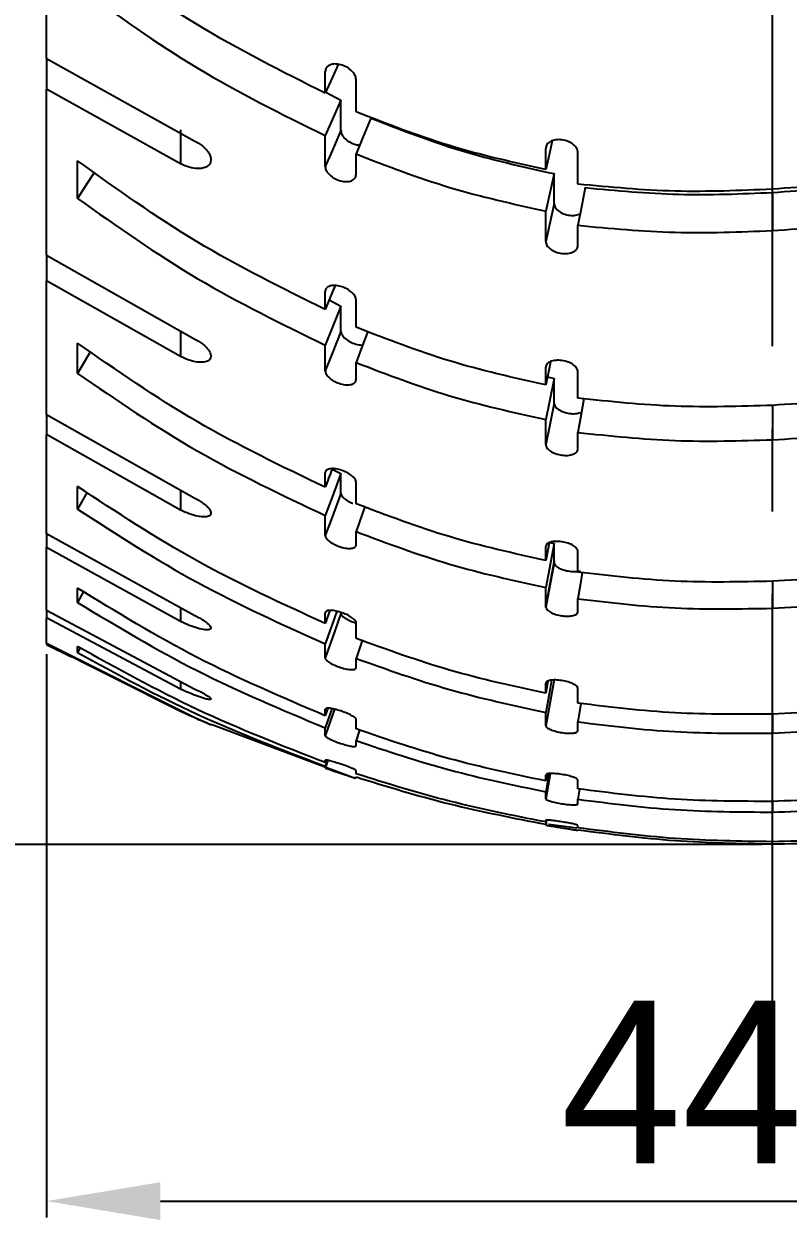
# Model space of a CAD drawing. Header units: millimetres. Extents: x 0 to 594, y 5 to 425.
# Drawn here: x 197.51 to 220.98, y 117.74 to 154.49 of the extents above; entities that cross this region are included whole.
import ezdxf

# ---------------------------------------------------------------- set-up
doc = ezdxf.new("R2010")
doc.units = ezdxf.units.MM
doc.header["$PDSIZE"] = -1
doc.linetypes.add('CENTERX2', pattern=[20.32, 12.7, -2.54, 2.54, -2.54])
doc.layers.add('중심선', color=1, linetype='CENTERX2')
doc.layers.add('치수', color=4, linetype='Continuous')
doc.styles.add('누리로봇 문자스타일_20230829', font='GOTHIC.TTF')
doc.dimstyles.new('A2기본 치수스타일', dxfattribs={"dimtxt": 4, "dimasz": 4, "dimexe": 0.5, "dimexo": 0.3, "dimgap": 1, "dimtad": 1, "dimtoh": 1, "dimdec": 1, "dimzin": 12, "dimdsep": 46, "dimtxsty": '누리로봇 문자스타일_20230829', "dimcen": 0.09, "dimclrd": 3, "dimclre": 3, "dimclrt": 3, "dimadec": 0, "dimazin": 3, "dimtm": 1e-09, "dimtfac": 1, "dimtdec": 1, "dimtofl": 0, "dimtmove": 0, "dimatfit": 3, "dimfxl": 1, "dimfrac": 2, "dimarcsym": 0})

# ---------------------------------------------------------------- blocks, each defined once
blk = doc.blocks.new('*D32')
at = {"layer": 'Defpoints', "color": 0}
for p in [(220.527, 300.572), (180.185, 129.273), (220.483, 129.273)]:
    blk.add_point(p, dxfattribs=at)
at = {"layer": '치수', "color": 3, "lineweight": -2}
for p, q in [((220.227, 300.572), (179.685, 300.572)), ((180.185, 297.072), (180.185, 132.773)), ((220.183, 129.273), (179.685, 129.273))]:
    blk.add_line(p, q, dxfattribs=at)
at = {"layer": '치수', "color": 3}
for points in [[(179.601, 297.072), (180.768, 297.072), (180.185, 300.572)], [(179.601, 132.773), (180.768, 132.773), (180.185, 129.273)]]:
    blk.add_solid(points, dxfattribs=at)
at = {"layer": '치수', "color": 3, "insert": (176.622, 214.922), "char_height": 5, "attachment_point": 5, "rotation": 90, "style": '누리로봇 문자스타일_20230829'}
blk.add_mtext('{\\fISOCPEUR|b0|i0|c0|p34;%%C}171', dxfattribs=at)
blk = doc.blocks.new('*D33')
at = {"layer": 'Defpoints', "color": 0}
for p in [(198.2, 135.422), (242.8, 135.422), (242.8, 118.319)]:
    blk.add_point(p, dxfattribs=at)
at = {"layer": '치수', "color": 3, "lineweight": -2}
for p, q in [((198.2, 135.122), (198.2, 117.819)), ((242.8, 135.122), (242.8, 117.819)), ((201.7, 118.319), (239.3, 118.319))]:
    blk.add_line(p, q, dxfattribs=at)
at = {"layer": '치수', "color": 3}
for points in [[(201.7, 118.902), (201.7, 117.736), (198.2, 118.319)], [(239.3, 118.902), (239.3, 117.736), (242.8, 118.319)]]:
    blk.add_solid(points, dxfattribs=at)
at = {"layer": '치수', "color": 3, "insert": (220.5, 121.945), "char_height": 5, "attachment_point": 5, "style": '누리로봇 문자스타일_20230829'}
blk.add_mtext('44.6', dxfattribs=at)

msp = doc.modelspace()

# ---------------------------------------------------------------- linework, layer by layer
at = {"color": 7, "linetype": 'Continuous', "lineweight": 25}
for p, q in [((198.2, 153.432), (198.2, 159.444)), ((198.2, 153.432), (202.76, 150.891)), ((198.2, 153.432), (198.2, 152.486)), ((206.76, 152.363), (206.76, 153.028)), ((207.71, 151.788), (207.71, 152.782)), ((198.2, 147.381), (198.2, 152.486)), ((202.315, 150.191), (198.2, 152.486)), ((206.776, 152.398), (207.243, 152.149)), ((207.243, 151.213), (207.243, 152.149)), ((202.315, 151.242), (202.315, 150.191)), ((206.76, 150.108), (206.76, 151.061)), ((207.71, 149.862), (207.71, 150.495)), ((213.535, 150.015), (213.535, 150.666)), ((214.523, 149.568), (214.523, 150.541)), ((199.154, 149.129), (199.154, 150.288)), ((213.79, 148.975), (213.79, 149.891)), ((220.5, 149.312), (220.5, 148.142)), ((213.535, 147.809), (213.535, 148.741)), ((214.523, 147.684), (214.523, 148.303)), ((198.2, 147.381), (202.76, 144.803)), ((198.2, 147.381), (198.2, 146.597)), ((198.2, 142.485), (198.2, 146.597)), ((202.315, 144.268), (198.2, 146.597)), ((206.76, 145.716), (206.76, 146.278)), ((206.881, 146.011), (207.243, 145.821)), ((207.71, 145.17), (207.71, 146.009)), ((207.243, 145.041), (207.243, 145.821)), ((199.154, 143.748), (199.154, 144.684)), ((206.76, 143.829), (206.76, 144.623)), ((207.71, 143.561), (207.71, 144.087)), ((213.535, 143.397), (213.535, 143.943)), ((214.523, 142.991), (214.523, 143.806)), ((213.587, 143.647), (213.79, 143.596)), ((213.79, 142.839), (213.79, 143.596)), ((198.2, 142.485), (202.76, 139.915)), ((198.2, 142.485), (198.2, 141.876)), ((213.535, 141.564), (213.535, 142.334)), ((214.523, 141.428), (214.523, 141.939)), ((198.2, 138.829), (198.2, 141.876)), ((202.315, 139.555), (198.2, 141.876)), ((206.973, 140.813), (207.243, 140.675)), ((206.76, 140.253), (206.76, 140.702)), ((207.243, 140.065), (207.243, 140.675)), ((207.71, 139.746), (207.71, 140.415)), ((199.154, 139.585), (199.154, 140.282)), ((199.443, 140.102), (199.154, 139.585)), ((206.76, 138.767), (206.76, 139.388)), ((198.2, 138.829), (202.76, 136.311)), ((198.2, 138.829), (198.2, 138.406)), ((207.71, 138.48), (207.71, 138.891)), ((198.2, 136.475), (198.2, 138.406)), ((202.315, 136.13), (198.2, 138.406)), ((213.639, 138.545), (213.535, 138.002)), ((213.535, 138.002), (213.535, 138.434)), ((213.641, 138.558), (213.79, 138.521)), ((213.79, 137.994), (213.79, 138.521)), ((214.523, 137.644), (214.523, 138.288)), ((213.79, 137.994), (213.535, 136.633)), ((213.79, 137.936), (213.79, 137.994)), ((199.154, 136.711), (199.154, 137.158)), ((213.535, 136.633), (213.535, 137.17)), ((199.337, 137.051), (199.154, 136.711)), ((214.523, 136.488), (214.523, 136.823)), ((198.2, 136.475), (202.76, 134.051)), ((198.2, 136.475), (198.2, 136.244)), ((206.905, 136.47), (206.76, 136.068)), ((206.76, 136.068), (206.76, 136.396)), ((213.535, 136.574), (213.535, 136.633)), ((214.523, 136.429), (214.523, 136.488)), ((198.2, 135.463), (198.2, 136.244)), ((202.315, 134.054), (198.2, 136.244)), ((207.71, 135.607), (207.71, 136.095)), ((198.2, 135.463), (202.76, 133.175)), ((198.2, 135.463), (198.2, 135.429)), ((202.315, 133.362), (198.2, 135.429)), ((198.2, 135.422), (198.966, 135.044)), ((199.154, 135.175), (199.154, 135.364)), ((199.232, 135.322), (199.154, 135.175)), ((206.76, 135.008), (206.76, 135.445)), ((207.892, 135.546), (207.71, 134.996)), ((207.71, 134.708), (207.71, 134.996)), ((213.603, 134.298), (213.535, 133.924)), ((213.535, 133.924), (213.535, 134.234)), ((214.523, 133.62), (214.523, 134.082)), ((206.84, 133.462), (206.76, 133.232)), ((206.963, 133.45), (206.76, 132.862)), ((206.76, 133.232), (206.76, 133.434)), ((214.61, 133.611), (214.523, 133.044)), ((207.71, 132.826), (207.71, 133.125)), ((213.535, 132.925), (213.535, 133.336)), ((203.253, 132.971), (207.68, 131.312)), ((206.76, 132.616), (206.76, 132.862)), ((207.814, 132.793), (207.71, 132.468)), ((214.523, 132.773), (214.523, 133.044)), ((207.71, 132.307), (207.71, 132.468)), ((206.786, 131.868), (206.76, 131.793)), ((206.76, 131.793), (206.76, 131.866)), ((206.822, 131.864), (206.76, 131.684)), ((206.76, 131.633), (206.76, 131.684)), ((207.71, 131.449), (207.71, 131.554)), ((207.71, 131.321), (207.71, 131.352)), ((213.632, 131.452), (213.535, 130.898)), ((213.573, 131.445), (213.535, 131.231)), ((213.535, 131.231), (213.535, 131.415)), ((214.523, 130.987), (214.523, 131.258)), ((213.535, 130.679), (213.535, 130.898)), ((214.57, 130.982), (214.523, 130.666)), ((214.523, 130.522), (214.523, 130.666)), ((213.56, 130.039), (213.535, 129.898)), ((213.545, 130.026), (213.535, 129.97)), ((213.535, 129.97), (213.535, 130.024)), ((213.535, 129.874), (213.535, 129.898)), ((213.616, 129.899), (214.015, 129.85)), ((214.015, 129.85), (214.495, 129.79)), ((214.523, 129.79), (214.523, 129.866)), ((214.523, 129.716), (214.523, 129.729))]:
    msp.add_line(p, q, dxfattribs=at)
at = {"color": 8, "linetype": 'Continuous', "lineweight": 25}
for p, q in [((202.315, 145.055), (202.315, 144.268)), ((220.5, 142.771), (220.5, 141.713)), ((202.315, 140.166), (202.315, 139.555)), ((220.5, 137.364), (220.5, 136.537)), ((202.315, 136.556), (202.315, 136.13)), ((202.315, 134.288), (202.315, 134.054)), ((220.5, 133.284), (220.5, 132.702)), ((206.838, 131.861), (206.76, 131.633)), ((220.5, 130.601), (220.5, 130.273)), ((213.563, 130.036), (213.535, 129.874))]:
    msp.add_line(p, q, dxfattribs=at)
at = {"color": 7, "linetype": 'Continuous', "lineweight": 25, "flags": 128}
for points in [[(207.161, 153.248), (206.973, 152.833), (206.76, 152.363)], [(207.243, 152.149), (206.973, 151.54), (206.76, 151.061)], [(208.163, 151.597), (207.909, 150.98), (207.71, 150.495)], [(207.243, 151.213), (206.973, 150.594), (206.76, 150.108)], [(213.734, 150.895), (213.647, 150.511), (213.535, 150.015)], [(199.672, 149.936), (199.462, 149.609), (199.154, 149.129)], [(213.79, 149.891), (213.647, 149.247), (213.535, 148.741)], [(214.742, 149.463), (214.619, 148.814), (214.523, 148.303)], [(213.79, 148.975), (213.647, 148.322), (213.535, 147.809)], [(207.063, 146.455), (206.973, 146.235), (206.76, 145.716)], [(207.243, 145.821), (206.973, 145.15), (206.76, 144.623)], [(207.243, 145.041), (206.973, 144.362), (206.76, 143.829)], [(208.067, 145.042), (207.909, 144.62), (207.71, 144.087)], [(199.553, 144.422), (199.462, 144.267), (199.154, 143.748)], [(213.683, 144.118), (213.647, 143.943), (213.535, 143.397)], [(213.79, 143.596), (213.647, 142.889), (213.535, 142.334)], [(213.79, 142.839), (213.647, 142.125), (213.535, 141.564)], [(214.702, 142.976), (214.619, 142.498), (214.523, 141.939)], [(207.243, 140.675), (206.973, 139.954), (206.76, 139.388)], [(207.243, 140.065), (206.973, 139.338), (206.76, 138.767)], [(207.975, 139.652), (207.909, 139.463), (207.71, 138.891)], [(213.79, 138.521), (213.647, 137.765), (213.535, 137.17)], [(213.79, 137.936), (213.647, 137.173), (213.535, 136.574)], [(214.653, 137.632), (214.619, 137.422), (214.523, 136.823)], [(207.115, 136.442), (206.973, 136.041), (206.76, 135.445)], [(207.243, 136.37), (206.973, 135.607), (206.76, 135.008)], [(213.79, 134.35), (213.647, 133.552), (213.535, 132.925)], [(213.713, 134.325), (213.647, 133.96), (213.535, 133.336)]]:
    msp.add_lwpolyline(points, dxfattribs=at)
at = {"color": 8, "linetype": 'Continuous', "lineweight": 25, "flags": 128}
for points in [[(207.042, 133.436), (206.973, 133.233), (206.76, 132.616)], [(213.671, 131.457), (213.647, 131.323), (213.535, 130.679)]]:
    msp.add_lwpolyline(points, dxfattribs=at)
at = {"color": 7, "linetype": 'Continuous', "lineweight": 25}
for points, knots in [([(206.76, 152.363), (205.428, 153.031), (202.764, 154.365), (200.357, 156.12), (199.154, 156.997)], [0, 0, 0, 0, 0.49998, 1, 1, 1, 1]), ([(199.154, 155.636), (200.358, 154.769), (202.768, 153.035), (205.43, 151.719), (206.76, 151.061)], [0, 0, 0, 0, 0.50002, 1, 1, 1, 1]), ([(207.71, 152.782), (207.703, 152.828), (207.689, 152.919), (207.58, 153.057), (207.426, 153.171), (207.24, 153.246), (207.053, 153.27), (206.893, 153.238), (206.782, 153.154), (206.768, 153.07), (206.76, 153.028)], [0, 0, 0, 0, 0.125115, 0.250044, 0.375104, 0.500139, 0.625343, 0.750083, 0.874952, 1, 1, 1, 1]), ([(213.535, 150.015), (212.542, 150.236), (210.555, 150.677), (208.659, 151.418), (207.71, 151.788)], [0, 0, 0, 0, 0.4999921, 1, 1, 1, 1]), ([(208.163, 151.597), (209.08, 151.24), (210.913, 150.528), (212.832, 150.103), (213.79, 149.891)], [0, 0, 0, 0, 0.500546, 1, 1, 1, 1]), ([(207.243, 151.213), (207.25, 151.17), (207.264, 151.086), (207.369, 150.956), (207.52, 150.849), (207.684, 150.78), (207.783, 150.772), (207.823, 150.769)], [0, 0, 0, 0, 0.215241, 0.428995, 0.641883, 0.85386, 1, 1, 1, 1]), ([(202.76, 150.891), (202.807, 150.865), (202.898, 150.815), (203.016, 150.724), (203.111, 150.63), (203.183, 150.533), (203.232, 150.436), (203.254, 150.34), (203.246, 150.251), (203.198, 150.154), (203.074, 150.065), (202.854, 150.034), (202.583, 150.072), (202.404, 150.151), (202.315, 150.191)], [0, 0, 0, 0, 0.068045, 0.132227, 0.192847, 0.250258, 0.310637, 0.372184, 0.435396, 0.500729, 0.614911, 0.750338, 0.874899, 1, 1, 1, 1]), ([(214.523, 150.541), (214.515, 150.585), (214.5, 150.672), (214.387, 150.795), (214.225, 150.887), (214.031, 150.938), (213.836, 150.937), (213.672, 150.886), (213.558, 150.791), (213.543, 150.708), (213.535, 150.666)], [0, 0, 0, 0, 0.125161, 0.249992, 0.374986, 0.500048, 0.625127, 0.750034, 0.875009, 1, 1, 1, 1]), ([(207.71, 150.495), (208.659, 150.129), (210.557, 149.396), (212.543, 148.959), (213.535, 148.741)], [0, 0, 0, 0, 0.500008, 1, 1, 1, 1]), ([(206.76, 145.716), (205.428, 146.375), (202.764, 147.694), (200.357, 149.423), (199.154, 150.288)], [0, 0, 0, 0, 0.49998, 1, 1, 1, 1]), ([(206.76, 150.108), (206.768, 150.065), (206.782, 149.979), (206.891, 149.846), (207.047, 149.735), (207.234, 149.662), (207.421, 149.638), (207.578, 149.667), (207.689, 149.744), (207.703, 149.823), (207.71, 149.862)], [0, 0, 0, 0, 0.125182, 0.249992, 0.37501, 0.500018, 0.625033, 0.750019, 0.875033, 1, 1, 1, 1]), ([(226.477, 149.955), (225.483, 149.846), (223.495, 149.629), (221.498, 149.485), (220.5, 149.413)], [0, 0, 0, 0, 0.500001, 1, 1, 1, 1]), ([(220.5, 149.312), (221.461, 149.381), (223.385, 149.518), (225.3, 149.728), (226.258, 149.832)], [0, 0, 0, 0, 0.4998731, 1, 1, 1, 1]), ([(220.5, 149.413), (219.502, 149.37), (217.505, 149.286), (215.517, 149.474), (214.523, 149.568)], [0, 0, 0, 0, 0.499999, 1, 1, 1, 1]), ([(214.742, 149.463), (215.7, 149.372), (217.615, 149.191), (219.539, 149.272), (220.5, 149.312)], [0, 0, 0, 0, 0.500127, 1, 1, 1, 1]), ([(199.154, 149.129), (200.358, 148.276), (202.768, 146.571), (205.43, 145.272), (206.76, 144.623)], [0, 0, 0, 0, 0.50002, 1, 1, 1, 1]), ([(213.79, 148.975), (213.797, 148.935), (213.812, 148.854), (213.921, 148.739), (214.079, 148.652), (214.265, 148.605), (214.456, 148.603), (214.554, 148.64), (214.603, 148.659)], [0, 0, 0, 0, 0.168726, 0.336048, 0.502478, 0.668036, 0.83357, 1, 1, 1, 1]), ([(220.5, 148.142), (221.498, 148.213), (223.495, 148.353), (225.483, 148.57), (226.477, 148.679)], [0, 0, 0, 0, 0.499999, 1, 1, 1, 1]), ([(214.523, 148.303), (215.517, 148.209), (217.505, 148.02), (219.502, 148.102), (220.5, 148.142)], [0, 0, 0, 0, 0.5000011, 1, 1, 1, 1]), ([(213.535, 147.809), (213.543, 147.767), (213.558, 147.685), (213.672, 147.568), (213.835, 147.479), (214.029, 147.43), (214.223, 147.43), (214.386, 147.478), (214.5, 147.566), (214.515, 147.645), (214.523, 147.684)], [0, 0, 0, 0, 0.125197, 0.24997, 0.374978, 0.49998, 0.62497, 0.749998, 0.875046, 1, 1, 1, 1]), ([(207.71, 146.009), (207.703, 146.048), (207.689, 146.126), (207.58, 146.249), (207.426, 146.356), (207.24, 146.431), (207.053, 146.464), (206.893, 146.447), (206.782, 146.383), (206.768, 146.313), (206.76, 146.278)], [0, 0, 0, 0, 0.125115, 0.250044, 0.375103, 0.500138, 0.625343, 0.750082, 0.874951, 1, 1, 1, 1]), ([(207.243, 145.041), (207.25, 145.005), (207.264, 144.935), (207.369, 144.819), (207.521, 144.718), (207.699, 144.65), (207.841, 144.619), (207.901, 144.626), (207.912, 144.627)], [0, 0, 0, 0, 0.193105, 0.384875, 0.575869, 0.766045, 0.956196, 1, 1, 1, 1]), ([(213.535, 143.397), (212.542, 143.62), (210.555, 144.066), (208.659, 144.802), (207.71, 145.17)], [0, 0, 0, 0, 0.499992, 1, 1, 1, 1]), ([(206.76, 140.253), (205.428, 140.893), (202.764, 142.173), (200.357, 143.847), (199.154, 144.684)], [0, 0, 0, 0, 0.49998, 1, 1, 1, 1]), ([(202.76, 144.803), (202.807, 144.777), (202.898, 144.727), (203.016, 144.642), (203.111, 144.555), (203.183, 144.469), (203.232, 144.385), (203.254, 144.303), (203.246, 144.23), (203.198, 144.155), (203.074, 144.093), (202.854, 144.088), (202.583, 144.145), (202.404, 144.227), (202.315, 144.268)], [0, 0, 0, 0, 0.0680447, 0.1322262, 0.1928467, 0.2502585, 0.3106366, 0.3721845, 0.4353964, 0.5007286, 0.6149109, 0.750339, 0.8748984, 1, 1, 1, 1]), ([(207.71, 144.087), (208.659, 143.724), (210.557, 142.997), (212.543, 142.555), (213.535, 142.334)], [0, 0, 0, 0, 0.500008, 1, 1, 1, 1]), ([(214.523, 143.806), (214.515, 143.843), (214.5, 143.917), (214.387, 144.024), (214.225, 144.107), (214.031, 144.155), (213.836, 144.161), (213.672, 144.123), (213.558, 144.048), (213.543, 143.978), (213.535, 143.943)], [0, 0, 0, 0, 0.1251605, 0.2499919, 0.3749861, 0.5000483, 0.6251279, 0.7500339, 0.875009, 1, 1, 1, 1]), ([(199.154, 143.748), (200.358, 142.924), (202.768, 141.276), (205.43, 140.017), (206.76, 139.388)], [0, 0, 0, 0, 0.50002, 1, 1, 1, 1]), ([(206.76, 143.829), (206.768, 143.793), (206.782, 143.721), (206.891, 143.603), (207.047, 143.5), (207.234, 143.427), (207.421, 143.394), (207.578, 143.408), (207.689, 143.464), (207.703, 143.528), (207.71, 143.561)], [0, 0, 0, 0, 0.125182, 0.249991, 0.37501, 0.500018, 0.625034, 0.75002, 0.875033, 1, 1, 1, 1]), ([(220.5, 142.771), (219.502, 142.74), (217.505, 142.676), (215.517, 142.886), (214.523, 142.991)], [0, 0, 0, 0, 0.499999, 1, 1, 1, 1]), ([(226.477, 143.314), (225.483, 143.197), (223.495, 142.963), (221.498, 142.835), (220.5, 142.771)], [0, 0, 0, 0, 0.5000011, 1, 1, 1, 1]), ([(213.79, 142.839), (213.797, 142.805), (213.812, 142.738), (213.921, 142.64), (214.079, 142.562), (214.265, 142.517), (214.456, 142.509), (214.554, 142.537), (214.603, 142.55)], [0, 0, 0, 0, 0.168726, 0.336047, 0.502478, 0.668036, 0.833571, 1, 1, 1, 1]), ([(220.5, 141.713), (221.498, 141.776), (223.495, 141.9), (225.483, 142.133), (226.477, 142.25)], [0, 0, 0, 0, 0.499999, 1, 1, 1, 1]), ([(214.523, 141.939), (215.517, 141.834), (217.505, 141.624), (219.502, 141.683), (220.5, 141.713)], [0, 0, 0, 0, 0.5000011, 1, 1, 1, 1]), ([(213.535, 141.564), (213.543, 141.53), (213.558, 141.461), (213.672, 141.361), (213.835, 141.282), (214.029, 141.235), (214.223, 141.228), (214.386, 141.262), (214.5, 141.331), (214.515, 141.396), (214.523, 141.428)], [0, 0, 0, 0, 0.125196, 0.24997, 0.374978, 0.499979, 0.62497, 0.749997, 0.875046, 1, 1, 1, 1]), ([(207.71, 140.415), (207.703, 140.446), (207.689, 140.51), (207.58, 140.617), (207.426, 140.714), (207.24, 140.789), (207.053, 140.829), (206.893, 140.827), (206.782, 140.785), (206.768, 140.73), (206.76, 140.702)], [0, 0, 0, 0, 0.1251148, 0.2500445, 0.3751035, 0.5001375, 0.6253428, 0.7500818, 0.874951, 1, 1, 1, 1]), ([(206.976, 140.821), (206.975, 140.819), (206.903, 140.629), (206.831, 140.44), (206.76, 140.253)], [0, 0, 0, 0, 0.014021, 1, 1, 1, 1]), ([(206.76, 136.068), (205.428, 136.678), (202.764, 137.897), (200.357, 139.487), (199.154, 140.282)], [0, 0, 0, 0, 0.49998, 1, 1, 1, 1]), ([(207.243, 140.065), (207.25, 140.037), (207.264, 139.98), (207.37, 139.883), (207.494, 139.804), (207.584, 139.771), (207.613, 139.761)], [0, 0, 0, 0, 0.287804, 0.573621, 0.858282, 1, 1, 1, 1]), ([(202.76, 139.915), (202.807, 139.89), (202.898, 139.841), (203.016, 139.762), (203.111, 139.685), (203.183, 139.61), (203.232, 139.54), (203.254, 139.475), (203.246, 139.419), (203.198, 139.367), (203.074, 139.333), (202.854, 139.354), (202.583, 139.429), (202.404, 139.513), (202.315, 139.555)], [0, 0, 0, 0, 0.0680448, 0.1322266, 0.1928466, 0.2502589, 0.3106366, 0.3721849, 0.4353969, 0.500729, 0.614911, 0.7503391, 0.8748997, 1, 1, 1, 1]), ([(213.535, 138.002), (212.542, 138.224), (210.555, 138.668), (208.659, 139.386), (207.71, 139.746)], [0, 0, 0, 0, 0.499992, 1, 1, 1, 1]), ([(199.154, 139.585), (200.358, 138.804), (202.768, 137.242), (205.43, 136.044), (206.76, 135.445)], [0, 0, 0, 0, 0.50002, 1, 1, 1, 1]), ([(206.76, 138.767), (206.768, 138.738), (206.782, 138.681), (206.891, 138.58), (207.047, 138.487), (207.234, 138.415), (207.421, 138.374), (207.578, 138.372), (207.689, 138.407), (207.703, 138.456), (207.71, 138.48)], [0, 0, 0, 0, 0.125182, 0.249992, 0.375011, 0.500019, 0.625033, 0.75002, 0.875033, 1, 1, 1, 1]), ([(207.71, 138.891), (208.659, 138.537), (210.557, 137.828), (212.543, 137.389), (213.535, 137.17)], [0, 0, 0, 0, 0.500008, 1, 1, 1, 1]), ([(214.523, 138.288), (214.515, 138.318), (214.5, 138.377), (214.387, 138.466), (214.225, 138.538), (214.031, 138.584), (213.836, 138.596), (213.672, 138.572), (213.558, 138.516), (213.543, 138.461), (213.535, 138.434)], [0, 0, 0, 0, 0.12516, 0.249992, 0.374986, 0.500048, 0.625128, 0.750034, 0.875009, 1, 1, 1, 1]), ([(213.79, 137.936), (213.797, 137.91), (213.812, 137.858), (213.921, 137.777), (214.079, 137.711), (214.265, 137.668), (214.456, 137.655), (214.554, 137.672), (214.603, 137.68)], [0, 0, 0, 0, 0.168726, 0.336048, 0.502478, 0.668036, 0.833569, 1, 1, 1, 1]), ([(226.477, 137.899), (225.483, 137.776), (223.495, 137.529), (221.498, 137.419), (220.5, 137.364)], [0, 0, 0, 0, 0.500001, 1, 1, 1, 1]), ([(220.5, 137.364), (219.502, 137.344), (217.505, 137.303), (215.517, 137.531), (214.523, 137.644)], [0, 0, 0, 0, 0.499999, 1, 1, 1, 1]), ([(206.76, 133.232), (205.428, 133.801), (202.764, 134.94), (200.357, 136.418), (199.154, 137.158)], [0, 0, 0, 0, 0.49998, 1, 1, 1, 1]), ([(214.523, 136.823), (215.517, 136.709), (217.505, 136.481), (219.502, 136.518), (220.5, 136.537)], [0, 0, 0, 0, 0.500001, 1, 1, 1, 1]), ([(220.5, 136.537), (221.498, 136.59), (223.495, 136.696), (225.483, 136.942), (226.477, 137.065)], [0, 0, 0, 0, 0.4999992, 1, 1, 1, 1]), ([(199.154, 136.711), (200.358, 135.986), (202.768, 134.536), (205.43, 133.42), (206.76, 132.862)], [0, 0, 0, 0, 0.50002, 1, 1, 1, 1]), ([(207.71, 136.095), (207.703, 136.119), (207.689, 136.167), (207.58, 136.256), (207.426, 136.342), (207.24, 136.414), (207.053, 136.462), (206.893, 136.476), (206.782, 136.455), (206.768, 136.416), (206.76, 136.396)], [0, 0, 0, 0, 0.125115, 0.250045, 0.375104, 0.500139, 0.625343, 0.750082, 0.87495, 1, 1, 1, 1]), ([(207.243, 136.37), (207.25, 136.35), (207.264, 136.309), (207.369, 136.229), (207.52, 136.152), (207.646, 136.099), (207.707, 136.084), (207.71, 136.083)], [0, 0, 0, 0, 0.248913, 0.496108, 0.742304, 0.987445, 1, 1, 1, 1]), ([(213.535, 136.574), (213.543, 136.547), (213.558, 136.494), (213.672, 136.412), (213.835, 136.344), (214.029, 136.3), (214.223, 136.287), (214.386, 136.307), (214.5, 136.355), (214.515, 136.404), (214.523, 136.429)], [0, 0, 0, 0, 0.125196, 0.24997, 0.374977, 0.499979, 0.62497, 0.749998, 0.875046, 1, 1, 1, 1]), ([(202.76, 136.311), (202.807, 136.287), (202.898, 136.24), (203.016, 136.169), (203.111, 136.102), (203.183, 136.04), (203.232, 135.985), (203.254, 135.937), (203.246, 135.9), (203.198, 135.871), (203.074, 135.867), (202.854, 135.913), (202.583, 136.004), (202.404, 136.088), (202.315, 136.13)], [0, 0, 0, 0, 0.068045, 0.132227, 0.192847, 0.250259, 0.310637, 0.372185, 0.435397, 0.500729, 0.61491, 0.750338, 0.874899, 1, 1, 1, 1]), ([(206.76, 131.793), (205.428, 132.312), (202.764, 133.35), (200.357, 134.692), (199.154, 135.364)], [0, 0, 0, 0, 0.49998, 1, 1, 1, 1]), ([(213.535, 133.924), (212.542, 134.14), (210.555, 134.574), (208.659, 135.263), (207.71, 135.607)], [0, 0, 0, 0, 0.499992, 1, 1, 1, 1]), ([(199.154, 135.175), (200.358, 134.519), (202.768, 133.206), (205.43, 132.191), (206.76, 131.684)], [0, 0, 0, 0, 0.50002, 1, 1, 1, 1]), ([(206.76, 135.008), (206.768, 134.987), (206.782, 134.945), (206.891, 134.863), (207.047, 134.782), (207.234, 134.712), (207.421, 134.664), (207.578, 134.646), (207.689, 134.659), (207.703, 134.691), (207.71, 134.708)], [0, 0, 0, 0, 0.125181, 0.24999, 0.375009, 0.500017, 0.625033, 0.750018, 0.875032, 1, 1, 1, 1]), ([(207.71, 134.996), (208.659, 134.657), (210.557, 133.978), (212.543, 133.55), (213.535, 133.336)], [0, 0, 0, 0, 0.500008, 1, 1, 1, 1]), ([(214.523, 134.082), (214.515, 134.103), (214.5, 134.147), (214.387, 134.216), (214.225, 134.276), (214.031, 134.318), (213.836, 134.336), (213.672, 134.327), (213.558, 134.293), (213.543, 134.254), (213.535, 134.234)], [0, 0, 0, 0, 0.12516, 0.249992, 0.374986, 0.500048, 0.625128, 0.750034, 0.87501, 1, 1, 1, 1]), ([(202.76, 134.051), (202.807, 134.029), (202.898, 133.985), (203.016, 133.923), (203.111, 133.867), (203.183, 133.82), (203.232, 133.781), (203.254, 133.751), (203.246, 133.734), (203.198, 133.729), (203.074, 133.752), (202.854, 133.824), (202.583, 133.93), (202.404, 134.013), (202.315, 134.054)], [0, 0, 0, 0, 0.068045, 0.132227, 0.192847, 0.250258, 0.310637, 0.372185, 0.435397, 0.50073, 0.614911, 0.750339, 0.874899, 1, 1, 1, 1]), ([(226.477, 133.802), (225.483, 133.674), (223.495, 133.419), (221.498, 133.329), (220.5, 133.284)], [0, 0, 0, 0, 0.500001, 1, 1, 1, 1]), ([(207.71, 133.125), (207.703, 133.141), (207.689, 133.172), (207.58, 133.241), (207.426, 133.314), (207.24, 133.383), (207.053, 133.437), (206.893, 133.466), (206.782, 133.468), (206.768, 133.445), (206.76, 133.434)], [0, 0, 0, 0, 0.125115, 0.250044, 0.375104, 0.500138, 0.625343, 0.750081, 0.87495, 1, 1, 1, 1]), ([(220.5, 133.284), (219.502, 133.276), (217.505, 133.258), (215.517, 133.499), (214.523, 133.62)], [0, 0, 0, 0, 0.499999, 1, 1, 1, 1]), ([(202.76, 133.175), (202.807, 133.155), (202.898, 133.115), (203.016, 133.063), (203.111, 133.02), (203.183, 132.987), (203.232, 132.965), (203.254, 132.954), (203.246, 132.956), (203.198, 132.975), (203.074, 133.027), (202.854, 133.123), (202.583, 133.242), (202.404, 133.322), (202.315, 133.362)], [0, 0, 0, 0, 0.068045, 0.132227, 0.192847, 0.250258, 0.310637, 0.372184, 0.435397, 0.500729, 0.614911, 0.750339, 0.874899, 1, 1, 1, 1]), ([(202.773, 133.165), (202.813, 133.143), (202.853, 133.121), (202.896, 133.105), (202.897, 133.105)], [0, 0, 0, 0, 0.981454, 1, 1, 1, 1]), ([(220.5, 132.702), (221.498, 132.745), (223.495, 132.83), (225.483, 133.085), (226.477, 133.212)], [0, 0, 0, 0, 0.499999, 1, 1, 1, 1]), ([(213.535, 131.231), (212.542, 131.439), (210.555, 131.855), (208.659, 132.502), (207.71, 132.826)], [0, 0, 0, 0, 0.499992, 1, 1, 1, 1]), ([(213.535, 132.925), (213.543, 132.906), (213.558, 132.869), (213.672, 132.807), (213.835, 132.752), (214.029, 132.711), (214.223, 132.692), (214.386, 132.697), (214.5, 132.724), (214.515, 132.756), (214.523, 132.773)], [0, 0, 0, 0, 0.125198, 0.249971, 0.374979, 0.49998, 0.62497, 0.749998, 0.875047, 1, 1, 1, 1]), ([(214.523, 133.044), (215.517, 132.923), (217.505, 132.681), (219.502, 132.695), (220.5, 132.702)], [0, 0, 0, 0, 0.5000011, 1, 1, 1, 1]), ([(206.76, 132.616), (206.768, 132.604), (206.782, 132.579), (206.891, 132.517), (207.047, 132.448), (207.234, 132.381), (207.421, 132.327), (207.578, 132.293), (207.689, 132.284), (207.703, 132.3), (207.71, 132.307)], [0, 0, 0, 0, 0.125184, 0.249993, 0.375011, 0.500018, 0.625034, 0.750018, 0.875033, 1, 1, 1, 1]), ([(207.71, 132.468), (208.659, 132.15), (210.557, 131.514), (212.543, 131.103), (213.535, 130.898)], [0, 0, 0, 0, 0.500008, 1, 1, 1, 1]), ([(207.71, 131.554), (207.703, 131.561), (207.689, 131.576), (207.58, 131.624), (207.426, 131.683), (207.24, 131.747), (207.053, 131.806), (206.893, 131.851), (206.782, 131.874), (206.768, 131.869), (206.76, 131.866)], [0, 0, 0, 0, 0.125113, 0.250044, 0.375102, 0.500138, 0.625342, 0.750081, 0.87495, 1, 1, 1, 1]), ([(206.76, 131.633), (206.768, 131.629), (206.782, 131.621), (206.891, 131.58), (207.047, 131.526), (207.234, 131.463), (207.421, 131.403), (207.578, 131.355), (207.689, 131.323), (207.703, 131.322), (207.71, 131.321)], [0, 0, 0, 0, 0.12518, 0.249991, 0.37501, 0.500019, 0.625033, 0.750021, 0.875032, 1, 1, 1, 1]), ([(213.535, 129.97), (212.542, 130.166), (210.555, 130.557), (208.659, 131.152), (207.71, 131.449)], [0, 0, 0, 0, 0.499992, 1, 1, 1, 1]), ([(207.71, 131.352), (208.659, 131.06), (210.557, 130.476), (212.543, 130.091), (213.535, 129.898)], [0, 0, 0, 0, 0.500008, 1, 1, 1, 1]), ([(214.523, 131.258), (214.515, 131.272), (214.5, 131.299), (214.387, 131.348), (214.225, 131.394), (214.031, 131.432), (213.836, 131.456), (213.672, 131.461), (213.558, 131.448), (213.543, 131.426), (213.535, 131.415)], [0, 0, 0, 0, 0.1251617, 0.2499931, 0.3749865, 0.5000484, 0.6251283, 0.7500334, 0.8750111, 1, 1, 1, 1]), ([(220.5, 130.601), (219.502, 130.604), (217.505, 130.61), (215.517, 130.861), (214.523, 130.987)], [0, 0, 0, 0, 0.4999991, 1, 1, 1, 1]), ([(226.477, 131.092), (225.483, 130.963), (223.495, 130.704), (221.498, 130.635), (220.5, 130.601)], [0, 0, 0, 0, 0.500001, 1, 1, 1, 1]), ([(213.535, 130.679), (213.543, 130.669), (213.558, 130.648), (213.672, 130.607), (213.835, 130.565), (214.029, 130.529), (214.223, 130.503), (214.386, 130.493), (214.5, 130.499), (214.515, 130.514), (214.523, 130.522)], [0, 0, 0, 0, 0.125198, 0.249971, 0.374979, 0.49998, 0.624971, 0.749998, 0.875046, 1, 1, 1, 1]), ([(214.523, 130.666), (215.517, 130.54), (217.505, 130.288), (219.502, 130.278), (220.5, 130.273)], [0, 0, 0, 0, 0.500001, 1, 1, 1, 1]), ([(220.5, 130.273), (221.498, 130.305), (223.495, 130.37), (225.483, 130.628), (226.477, 130.757)], [0, 0, 0, 0, 0.499999, 1, 1, 1, 1]), ([(214.523, 129.866), (214.515, 129.871), (214.5, 129.881), (214.387, 129.909), (214.225, 129.941), (214.031, 129.974), (213.836, 130.003), (213.672, 130.023), (213.558, 130.032), (213.543, 130.027), (213.535, 130.024)], [0, 0, 0, 0, 0.12516, 0.249992, 0.374987, 0.500048, 0.625128, 0.750034, 0.875008, 1, 1, 1, 1]), ([(213.535, 129.874), (213.543, 129.872), (213.558, 129.869), (213.672, 129.849), (213.835, 129.822), (214.029, 129.79), (214.223, 129.759), (214.386, 129.735), (214.5, 129.718), (214.515, 129.717), (214.523, 129.716)], [0, 0, 0, 0, 0.1251959, 0.2499715, 0.3749789, 0.4999801, 0.6249717, 0.7499994, 0.8750485, 1, 1, 1, 1]), ([(220.5, 129.361), (219.502, 129.376), (217.505, 129.405), (215.517, 129.662), (214.523, 129.79)], [0, 0, 0, 0, 0.499999, 1, 1, 1, 1]), ([(226.477, 129.817), (225.483, 129.688), (223.495, 129.429), (221.498, 129.384), (220.5, 129.361)], [0, 0, 0, 0, 0.500001, 1, 1, 1, 1]), ([(214.523, 129.729), (215.517, 129.6), (217.505, 129.344), (219.502, 129.31), (220.5, 129.293)], [0, 0, 0, 0, 0.500001, 1, 1, 1, 1]), ([(220.5, 129.293), (221.498, 129.314), (223.495, 129.355), (225.483, 129.613), (226.477, 129.742)], [0, 0, 0, 0, 0.4999992, 1, 1, 1, 1])]:
    msp.add_open_spline(points, degree=3, knots=knots, dxfattribs=at)
at = {"layer": '중심선'}
msp.add_line((220.5, 124.273), (220.5, 305.572), dxfattribs=at)

# ---------------------------------------------------------------- dimensions: what is measured, and where the dimension line sits
at = {"layer": '치수'}
dim = msp.add_linear_dim(base=(180.185, 129.273), p1=(220.527, 300.572), p2=(220.483, 129.273), angle=90, text='{\\fISOCPEUR|b0|i0|c0|p34;%%C}171', dimstyle='A2기본 치수스타일', override={"dimtxt": 5, "dimasz": 3.5}, dxfattribs=at)
dim.commit()
dim.dimension.update_dxf_attribs({"geometry": '*D32', "text_midpoint": (176.622, 214.922)})
dim = msp.add_linear_dim(base=(242.8, 118.319), p1=(198.2, 135.422), p2=(242.8, 135.422), text='44.6', dimstyle='A2기본 치수스타일', override={"dimtxt": 5, "dimasz": 3.5}, dxfattribs=at)
dim.commit()
dim.dimension.update_dxf_attribs({"geometry": '*D33', "text_midpoint": (220.5, 118.319), "dimtype": 160})

doc.saveas('drawing.dxf')
